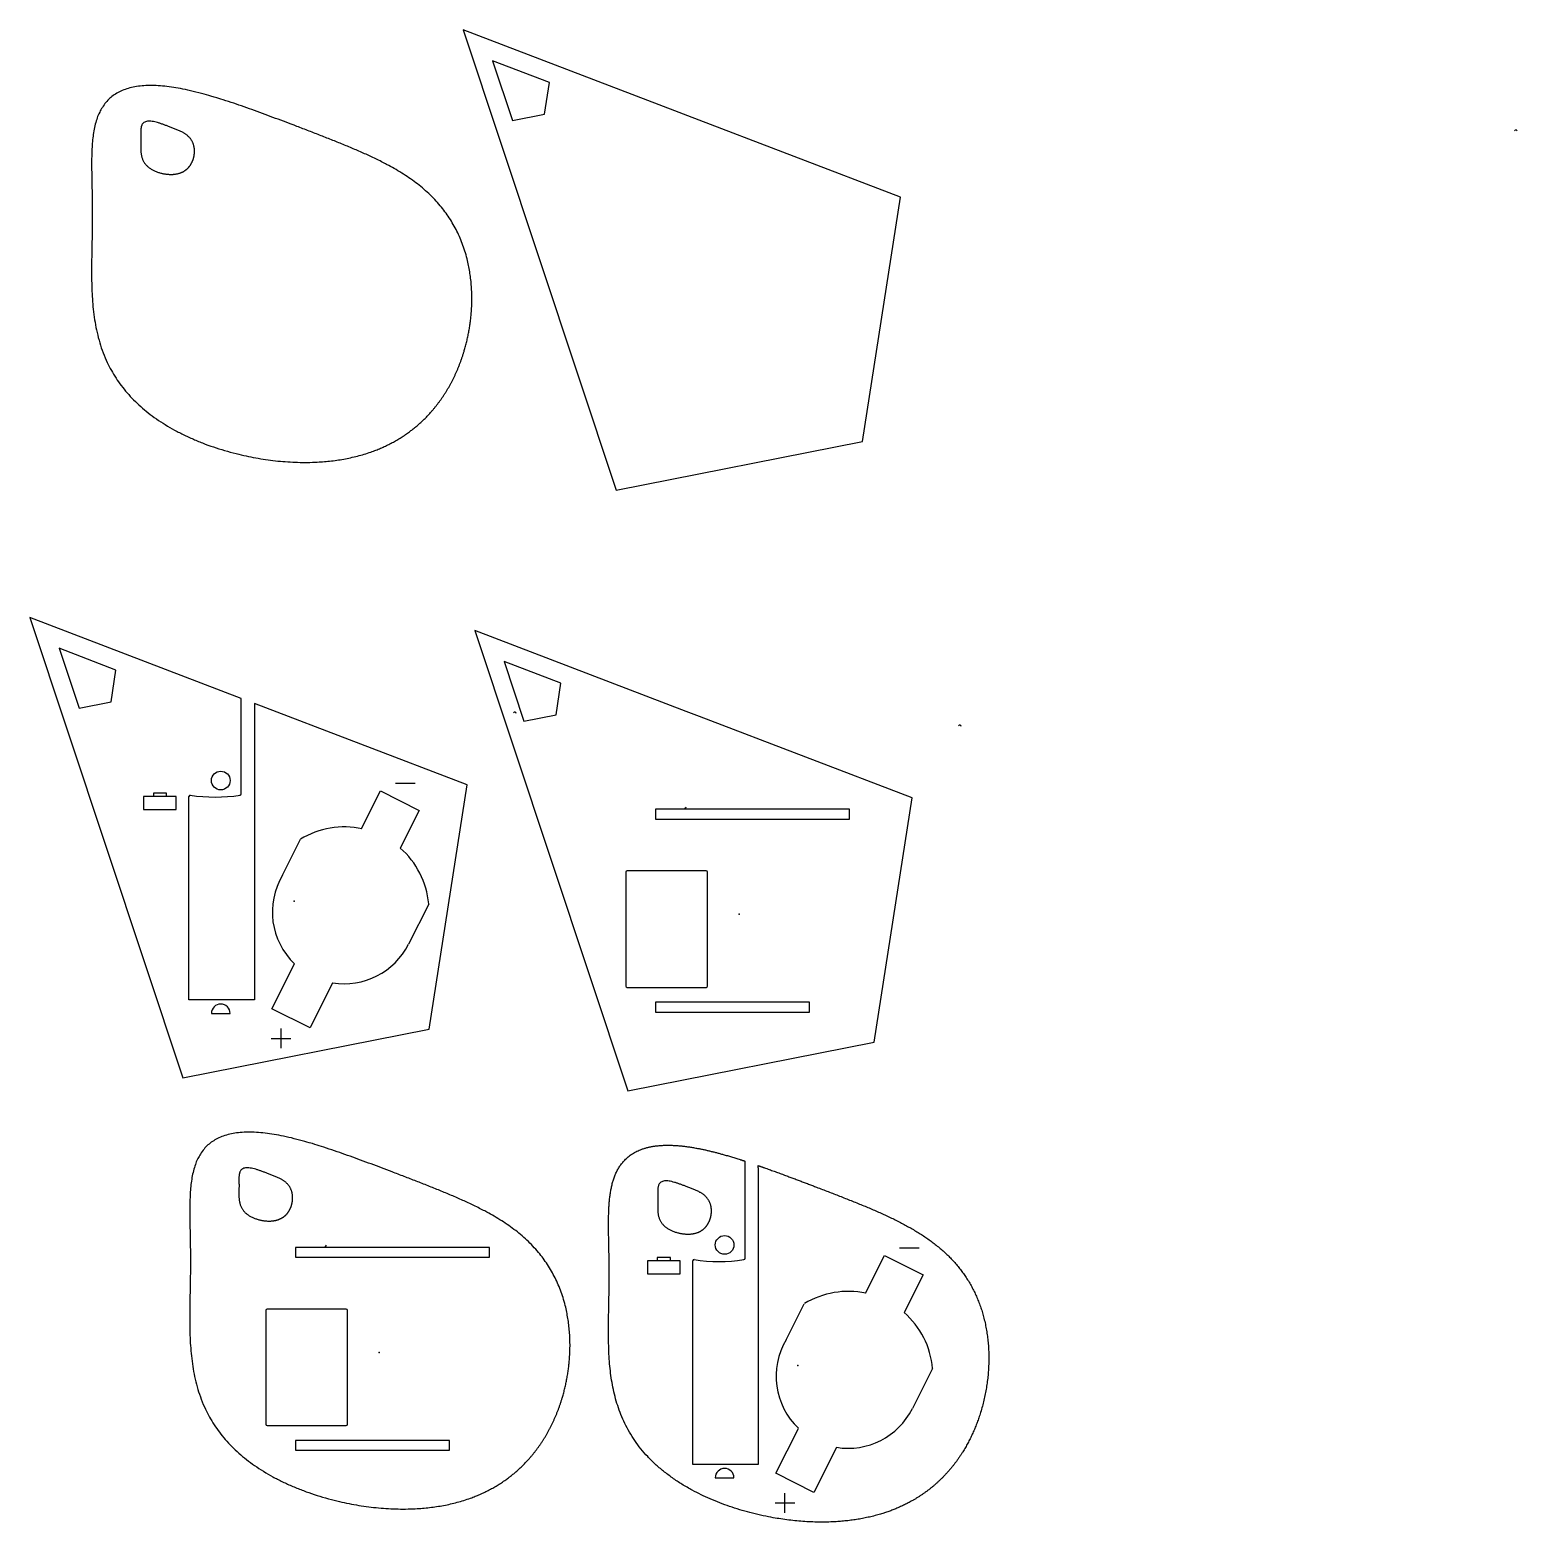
# Model space of a CAD drawing. Header units: millimetres. Extents: x -229 to -2, y -64 to 164.
import ezdxf

# ---------------------------------------------------------------- set-up
doc = ezdxf.new("R2010")
doc.units = ezdxf.units.MM
doc.header["$MEASUREMENT"] = 0
for name, color, linetype, true_color in [('Default', 7, 'Continuous', 0xffffff), ('Layer 01', 20, 'Continuous', 0xff322c), ('Layer 04', 96, 'Continuous', 0x007f00)]:
    doc.layers.add(name, color=color, linetype=linetype, true_color=true_color)

msp = doc.modelspace()

# ---------------------------------------------------------------- linework, layer by layer
at = {"layer": 'Default'}
for p, q in [((-178.69, 42.07), (-175.8, 47.83)), ((-175.8, 47.83), (-169.89, 44.87)), ((-169.89, 44.87), (-172.78, 39.11)), ((-178.63, 42.04), (-178.69, 42.07)), ((-190.8, 34.94), (-188.03, 40.45)), ((-138.32, 35.41), (-138.32, 18.01)), ((-126.02, 35.61), (-138.12, 35.61)), ((-125.82, 18.01), (-125.82, 35.41)), ((-168.43, 30.55), (-171.51, 24.41)), ((-192.38, 14.52), (-188.94, 21.39)), ((-183.12, 18.49), (-186.57, 11.61)), ((-138.12, 17.81), (-126.02, 17.81)), ((-186.57, 11.61), (-192.38, 14.52)), ((-101.69, -28.93), (-98.8, -23.17)), ((-98.8, -23.17), (-92.89, -26.13)), ((-92.89, -26.13), (-95.78, -31.89)), ((-101.63, -28.96), (-101.69, -28.93)), ((-193.32, -31.59), (-193.32, -48.99)), ((-181.02, -31.39), (-193.12, -31.39)), ((-180.82, -48.99), (-180.82, -31.59)), ((-113.8, -36.06), (-111.03, -30.55)), ((-91.43, -40.45), (-94.51, -46.59)), ((-193.12, -49.19), (-181.02, -49.19)), ((-115.38, -56.48), (-111.94, -49.61)), ((-106.12, -52.51), (-109.57, -59.39)), ((-109.57, -59.39), (-115.38, -56.48))]:
    msp.add_line(p, q, dxfattribs=at)
for points in [[(-158.68, 159.47), (-155.64, 150.32), (-150.75, 151.29), (-149.99, 156.14)], [(-224.91, 69.64), (-221.87, 60.49), (-216.97, 61.46), (-216.22, 66.31)], [(-156.91, 67.64), (-153.87, 58.49), (-148.97, 59.46), (-148.22, 64.31)]]:
    msp.add_lwpolyline(points, close=True, dxfattribs=at)
for centre, radius, start, end in [((-181.32, 29.38), 12.95, 77.9956, 121.1932), ((-181.32, 29.38), 12.95, 5.2173, 48.7179), ((-181.34, 29.34), 10.99, 149.3582, 226.2737), ((-138.12, 35.41), 0.2, 90, 180), ((-126.02, 35.41), 0.2, 0, 90), ((-181.34, 29.34), 10.99, 260.6692, 333.3568), ((-138.12, 18.01), 0.2, 180, 270), ((-126.02, 18.01), 0.2, 270, 0), ((-104.32, -41.62), 12.95, 77.9956, 121.1932), ((-193.12, -31.59), 0.2, 90, 180), ((-181.02, -31.59), 0.2, 0, 90), ((-104.32, -41.62), 12.95, 5.2173, 48.7179), ((-104.34, -41.66), 10.99, 149.3582, 226.2737), ((-104.34, -41.66), 10.99, 260.6692, 333.3568), ((-193.12, -48.99), 0.2, 180, 270), ((-181.02, -48.99), 0.2, 270, 0)]:
    msp.add_arc(centre, radius, start, end, dxfattribs=at)
for points in [[(-204.68, 143.79), (-204.8, 143.56), (-205.07, 143.15), (-205.57, 142.61), (-206.39, 142.1), (-207.63, 141.85), (-209.32, 142.01), (-211.25, 142.65), (-212.89, 143.77), (-212.56, 146.12), (-212.06, 147.74), (-212.8, 149.35), (-212.68, 151.47), (-209.1, 150.01), (-207.69, 148.81), (-205.55, 148.83), (-204.43, 147.74), (-204.08, 146.38), (-204.14, 145.26), (-204.35, 144.48), (-204.56, 144.01), (-204.68, 143.79)], [(-189.68, -16.21), (-189.8, -16.44), (-190.07, -16.85), (-190.57, -17.39), (-191.39, -17.9), (-192.63, -18.15), (-194.32, -17.99), (-196.25, -17.35), (-197.89, -16.23), (-197.56, -13.88), (-197.06, -12.26), (-197.8, -10.65), (-197.68, -8.53), (-194.1, -9.99), (-192.69, -11.19), (-190.55, -11.17), (-189.43, -12.26), (-189.08, -13.62), (-189.14, -14.74), (-189.35, -15.52), (-189.56, -15.99), (-189.68, -16.21)], [(-125.68, -18.21), (-125.8, -18.44), (-126.07, -18.85), (-126.57, -19.39), (-127.39, -19.9), (-128.63, -20.15), (-130.32, -19.99), (-132.25, -19.35), (-133.89, -18.23), (-133.56, -15.88), (-133.06, -14.26), (-133.8, -12.65), (-133.68, -10.53), (-130.1, -11.99), (-128.69, -13.19), (-126.55, -13.17), (-125.43, -14.26), (-125.08, -15.62), (-125.14, -16.74), (-125.35, -17.52), (-125.56, -17.99), (-125.68, -18.21)]]:
    msp.add_open_spline(points, degree=10, dxfattribs=at)
at = {"layer": 'Layer 01'}
for p, q in [((-197.07, 61.98), (-229.38, 74.35)), ((-229.38, 74.35), (-206, 4)), ((-197.07, 47.39), (-197.07, 61.98)), ((-195.07, 61.22), (-195.07, 15.89)), ((-162.56, 48.77), (-195.07, 61.22)), ((-168.37, 11.44), (-162.56, 48.77)), ((-205.07, 15.89), (-205.07, 46.99)), ((-195.07, 15.89), (-205.07, 15.89)), ((-206, 4), (-168.37, 11.44)), ((-120.07, -23.61), (-120.07, -9.02)), ((-118.07, -9.78), (-118.07, -55.11)), ((-128.07, -55.11), (-128.07, -24.01)), ((-118.07, -55.11), (-128.07, -55.11))]:
    msp.add_line(p, q, dxfattribs=at)
for points in [[(-128.84, 151.05), (-130.84, 151.82), (-163.16, 164.18), (-139.77, 93.83), (-102.14, 101.27), (-96.33, 138.61)], [(-127.07, 59.22), (-129.07, 59.98), (-161.38, 72.35), (-138, 2), (-100.37, 9.44), (-94.56, 46.77)]]:
    msp.add_lwpolyline(points, close=True, dxfattribs=at)
for points in [[(-120.07, -9.02), (-120.07, -8.76)], [(-118.07, -9.78), (-118.07, -9.44)], [(-128.07, -24.01), (-127.87, -23.81)]]:
    msp.add_lwpolyline(points, dxfattribs=at)
for centre, radius, start, end in [((-2.3, 148.69), 0.2, 360, 157.5), ((-155.27, 59.69), 0.2, 360, 157.5), ((-87.27, 57.69), 0.2, 360, 157.5), ((-204.87, 46.99), 0.2, 90, 180), ((-201.07, 71.11), 24.22, 260.972, 279.028), ((-197.27, 47.39), 0.2, 270, 360), ((-129.27, 45.39), 0.2, 270, 360), ((-129.27, 45.39), 0.2, 270, 360), ((-184.27, -21.61), 0.2, 270, 360), ((-127.87, -24.01), 0.2, 90, 180), ((-124.07, 0.11), 24.22, 260.972, 279.028), ((-120.27, -23.61), 0.2, 270, 360)]:
    msp.add_arc(centre, radius, start, end, dxfattribs=at)
for points in [[(-165.06, 110.1), (-165.91, 108.52), (-167.84, 105.56), (-171.37, 101.76), (-177.19, 98.2), (-185.97, 96.4), (-197.92, 97.51), (-211.53, 102.09), (-223.18, 109.99), (-220.81, 126.62), (-217.29, 138.06), (-222.57, 149.5), (-221.69, 164.46), (-196.34, 154.16), (-186.33, 145.64), (-171.22, 145.78), (-163.26, 138.11), (-160.81, 128.47), (-161.24, 120.52), (-162.74, 115.02), (-164.21, 111.68), (-165.06, 110.1)], [(-150.06, -49.9), (-150.91, -51.48), (-152.84, -54.44), (-156.37, -58.24), (-162.19, -61.8), (-170.97, -63.6), (-182.92, -62.49), (-196.53, -57.91), (-208.18, -50.01), (-205.81, -33.38), (-202.29, -21.94), (-207.57, -10.5), (-206.69, 4.46), (-181.34, -5.84), (-171.33, -14.36), (-156.22, -14.22), (-148.26, -21.89), (-145.81, -31.53), (-146.24, -39.48), (-147.74, -44.98), (-149.21, -48.32), (-150.06, -49.9)]]:
    msp.add_open_spline(points, degree=10, dxfattribs=at)
msp.add_open_spline([(-118.07, -9.44), (-117.22, -9.73), (-114.6, -10.67), (-110.16, -12.33), (-103.91, -14.76), (-97.82, -17.06), (-91.99, -19.32), (-86.74, -22.48), (-83.3, -27.83), (-81.86, -34.56), (-82.24, -41.48), (-83.74, -46.98), (-85.21, -50.32), (-86.06, -51.9), (-86.91, -53.48), (-88.84, -56.44), (-92.37, -60.24), (-98.19, -63.8), (-106.97, -65.6), (-118.92, -64.49), (-132.53, -59.91), (-144.18, -52.01), (-141.97, -36.48), (-139.06, -26.47), (-141.42, -17.98), (-142.44, -9.47), (-138.42, -5.8), (-132.63, -5.56), (-127.26, -6.6), (-123.21, -7.76), (-120.78, -8.53), (-120.07, -8.76)], degree=10, knots=[360.436763, 360.436763, 360.436763, 360.436763, 360.436763, 360.436763, 360.436763, 360.436763, 360.436763, 360.436763, 360.436763, 380.769517, 423.077241, 465.384965, 507.692689, 507.692689, 507.692689, 507.692689, 507.692689, 507.692689, 507.692689, 507.692689, 507.692689, 507.692689, 550.000413, 592.308137, 634.615861, 676.923586, 719.23131, 761.539034, 803.846758, 846.154482, 863.300117, 863.300117, 863.300117, 863.300117, 863.300117, 863.300117, 863.300117, 863.300117, 863.300117, 863.300117, 863.300117], dxfattribs=at)
for p in [(-189, 31), (-121, 29), (-121, 29), (-176, -38), (-112, -40), (-112, -40)]:
    msp.add_point(p, dxfattribs=at)
at = {"layer": 'Layer 04'}
for points in [[(-173.5, 49), (-170.5, 49)], [(-208.5, 47), (-208.5, 47.5), (-210.5, 47.5), (-210.5, 47)], [(-201.64, 13.83), (-198.78, 13.83)], [(-191, 8.5), (-191, 11.5)], [(-192.5, 10), (-189.5, 10)], [(-96.5, -22), (-93.5, -22)], [(-131.5, -24), (-131.5, -23.5), (-133.5, -23.5), (-133.5, -24)], [(-124.64, -57.17), (-121.78, -57.17)], [(-115.5, -61), (-112.5, -61)], [(-114, -62.5), (-114, -59.5)]]:
    msp.add_lwpolyline(points, dxfattribs=at)
for points in [[(-212, 45), (-207, 45), (-207, 47), (-212, 47)], [(-133.78, 43.54), (-104.12, 43.54), (-104.12, 45.04), (-133.78, 45.04)], [(-133.78, 14.04), (-110.23, 14.04), (-110.23, 15.54), (-133.78, 15.54)], [(-188.78, -23.46), (-159.12, -23.46), (-159.12, -21.96), (-188.78, -21.96)], [(-135, -26), (-130, -26), (-130, -24), (-135, -24)], [(-188.78, -52.96), (-165.23, -52.96), (-165.23, -51.46), (-188.78, -51.46)]]:
    msp.add_lwpolyline(points, close=True, dxfattribs=at)
for centre in [(-200.21, 49.43), (-123.21, -21.57)]:
    msp.add_circle(centre, 1.43, dxfattribs=at)
for centre in [(-200.21, 13.83), (-123.21, -57.17)]:
    msp.add_arc(centre, 1.43, 360, 180, dxfattribs=at)

doc.saveas('drawing.dxf')
